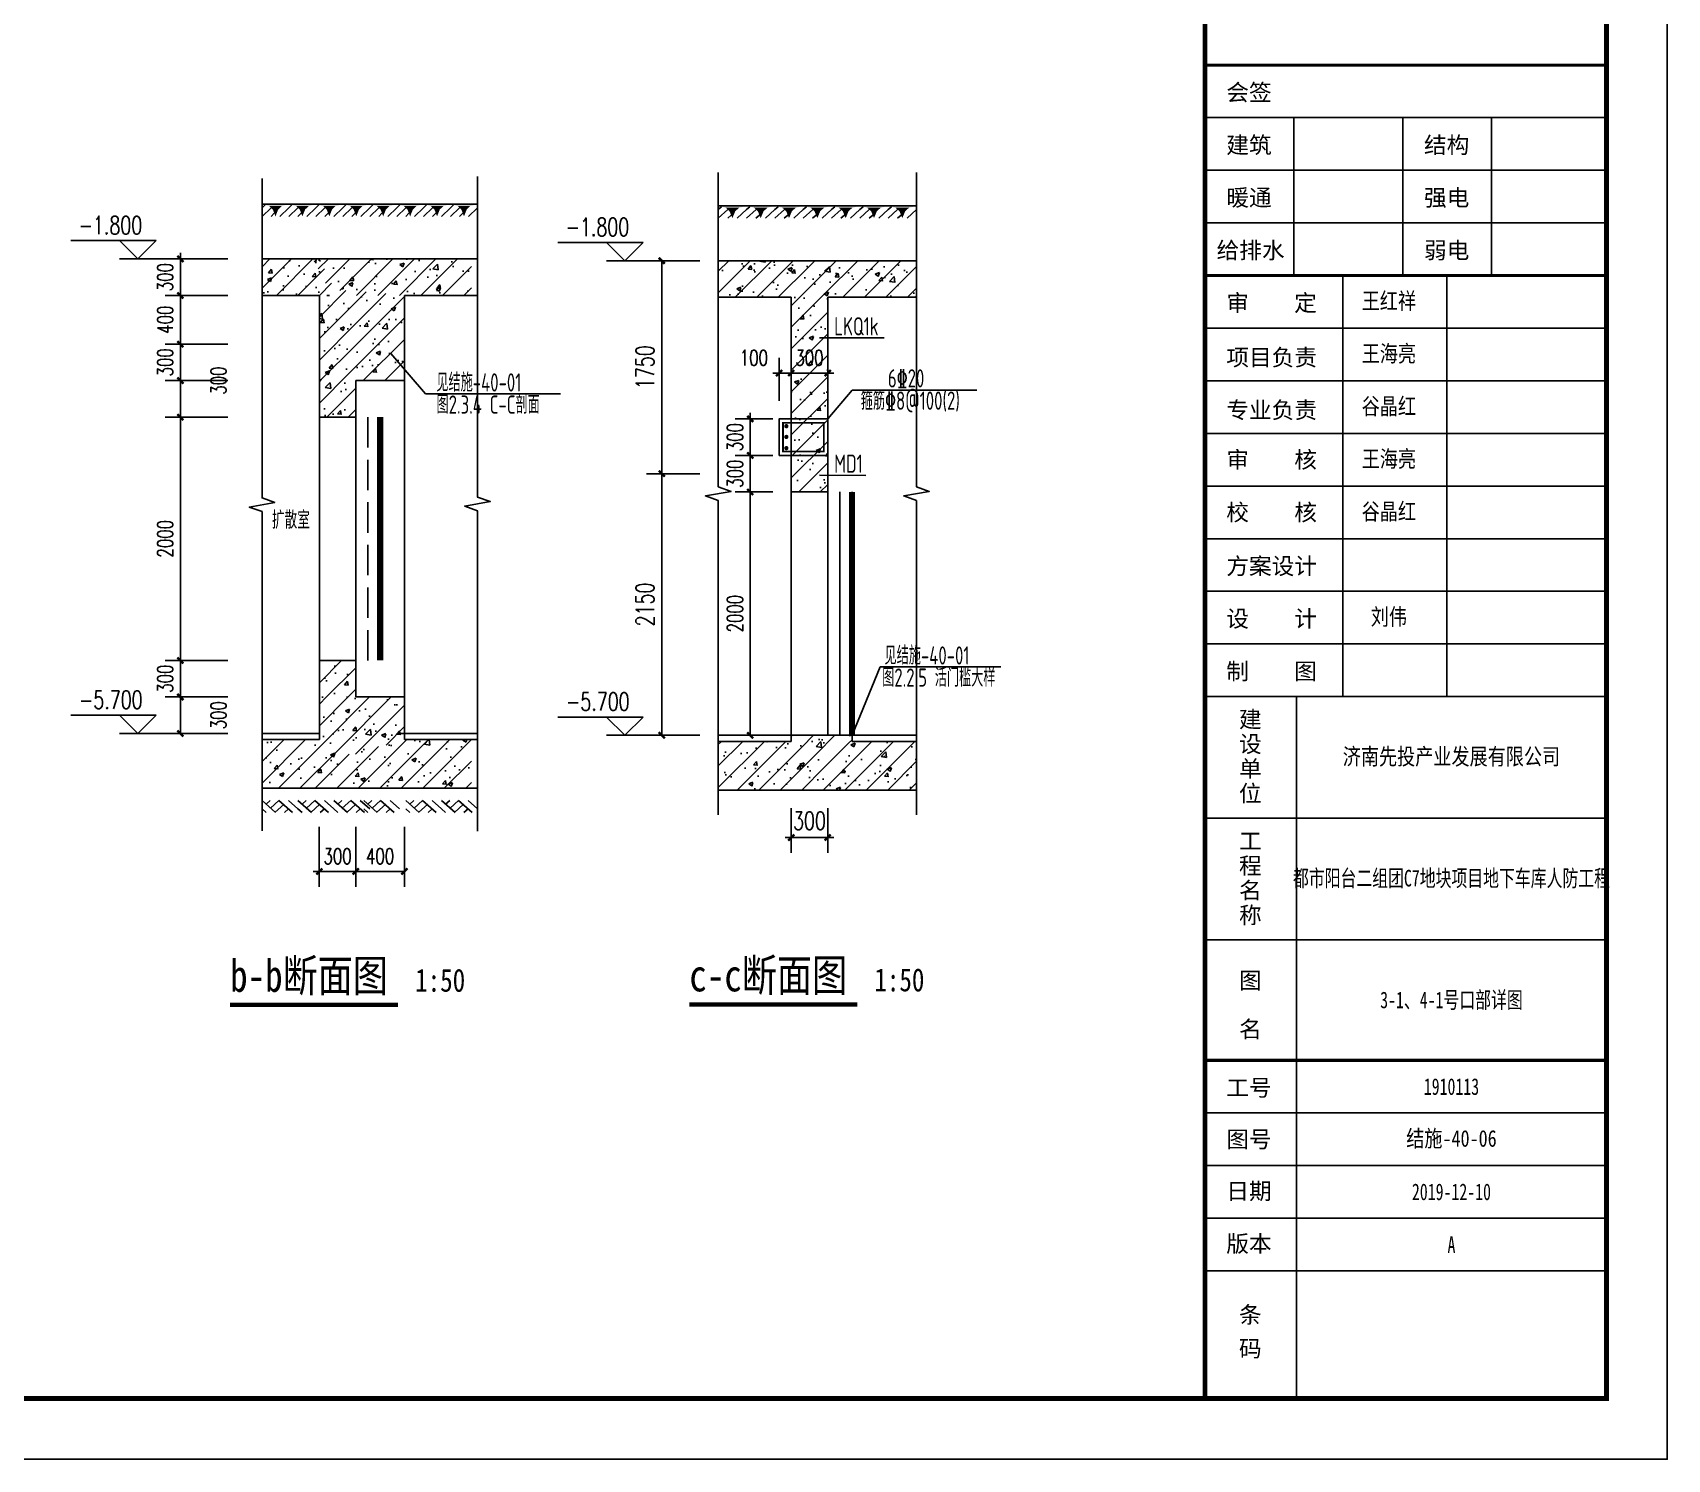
# Model space of a CAD drawing. Extents: x 37906 to 290206, y -18154 to 41246.
# Drawn here: x 276770 to 290206, y 11546 to 23270 of the extents above; entities that cross this region are included whole.
import ezdxf

# ---------------------------------------------------------------- set-up
doc = ezdxf.new("R2010")
doc.units = 0
doc.header["$LTSCALE"] = 1000
doc.header["$MEASUREMENT"] = 0
doc.linetypes.add('__DASH', pattern=[0.35, 0.25, -0.1])
for name, color, linetype in [('A-面层', 151, 'Continuous'), ('DIM_SYMB', 3, 'Continuous'), ('ECA_TK', 7, 'Continuous'), ('PUB_DIM', 3, 'Continuous'), ('PUB_HATCH', 8, 'Continuous'), ('PUB_TEXT', 7, 'Continuous'), ('REIN', 1, 'Continuous'), ('RF-M', 7, 'Continuous'), ('RF-QT', 30, 'Continuous'), ('RF-TC', 8, 'Continuous'), ('SURFACE', 6, 'Continuous'), ('TEXT', 7, 'Continuous'), ('tk', 7, 'Continuous'), ('TWT_DIM', 3, 'Continuous'), ('可见线', 7, 'Continuous')]:
    doc.layers.add(name, color=color, linetype=linetype)
doc.layers.add('RF-WZ', color=110, linetype='Continuous', lineweight=0)
doc.styles.add('_TCH_DIM', font='SIMPLEX', dxfattribs={"bigfont": 'GBCBIG'})
doc.styles.add('_TCH_DIM_T3', font='SIMPLEX', dxfattribs={"width": 0.705882, "bigfont": 'GBCBIG'})
doc.styles.add('KING-1', font='GBENOR', dxfattribs={"bigfont": 'GBCBIG'})
doc.styles.get("Standard").update_dxf_attribs({"font": 'tssdeng2.shx', "width": 0.7, "bigfont": 'hztxt.shx'})
doc.styles.add('SUNTXT', font='', dxfattribs={"width": 0.8, "height": 3})
doc.styles.add('TSSD_Rein', font='tssdeng2.shx', dxfattribs={"width": 0.7, "bigfont": 'tssdchn.shx'})
doc.styles.add('TYDG_01', font='', dxfattribs={"width": 0.8})
doc.styles.add('黑体', font='simhei.ttf', dxfattribs={"width": 0.8})
doc.styles.get('SUNTXT').set_extended_font_data('SimSun')
doc.styles.get('TYDG_01').set_extended_font_data('SimSun')
doc.dimstyles.new('_TCH_ARCH&&50', dxfattribs={"dimtxt": 127.5, "dimasz": 50, "dimexe": 125, "dimexo": 150, "dimgap": 61.25, "dimtad": 1, "dimdec": 0, "dimrnd": 5, "dimzin": 0, "dimdsep": 46, "dimtxsty": '_TCH_DIM_T3', "dimblk": 'ARCHTICK', "dimcen": 0.09, "dimclrt": 7, "dimazin": 2, "dimtfac": 1, "dimtdec": 0, "dimtix": 1, "dimtmove": 2, "dimatfit": 3, "dimfxl": 1, "dimtolj": 1, "dimtzin": 0, "dimarcsym": 0})
doc.dimstyles.new('_TWT_ARCH&&50', dxfattribs={"dimtxt": 148.75, "dimasz": 50, "dimexe": 125, "dimexo": 150, "dimgap": 63.125, "dimtad": 1, "dimdec": 0, "dimzin": 0, "dimdsep": 46, "dimtxsty": '_TCH_DIM_T3', "dimblk": 'ARCHTICK', "dimcen": 0.09, "dimclrt": 7, "dimazin": 2, "dimtfac": 1, "dimtdec": 0, "dimtix": 1, "dimtmove": 2, "dimatfit": 3, "dimfxl": 1, "dimtolj": 1, "dimtzin": 0, "dimarcsym": 0})
pattern_1 = [(45, (-1571320.9, -8890.53), (-88.388348, 88.388348), []), (50, (-1571320.9, -8890.53), (358.63009, -31.376067), [37.5, -412.5]), (355, (-1571320.9, -8890.53), (-69.37567, 376.09607), [30, -330]), (100.4514, (-1571291, -8893.15), (289.25469, 344.71977), [31.870095, -350.571056]), (46.1842, (-1571320.9, -8790.53), (533.62052, -82.75951), [56.25, -618.75]), (96.6356, (-1571276.43, -8797.43), (467.33135, 487.05894), [47.80514, -525.8565]), (351.1842, (-1571320.9, -8790.53), (467.33097, 487.0593), [45, -495]), (21, (-1571270.9, -8815.53), (298.453526, -201.309445), [37.5, -412.5]), (326, (-1571270.9, -8815.53), (121.657666, 362.57502), [30, -330]), (71.4514, (-1571246.03, -8832.3), (420.111314, 161.26525), [31.870095, -350.571056]), (37.5, (-1571320.9, -8890.53), (6.079928, 166.446927), [0, -326, 0, -335, 0, -331.25]), (7.5, (-1571320.9, -8890.53), (131.534769, 197.205856), [0, -191, 0, -318.5, 0, -126.25]), (327.5, (-1571432.4, -8890.53), (266.911218, -11.277436), [0, -125, 0, -390, 0, -517.5]), (317.5, (-1571482.4, -8890.53), (291.593085, 50.05249), [0, -162.5, 0, -259, 0, -367.5])]
pattern_2 = [(45, (-1571370.9, -8890.53), (-88.388348, 88.388348), []), (50, (-1571370.9, -8890.53), (358.63009, -31.376067), [37.5, -412.5]), (355, (-1571370.9, -8890.53), (-69.37567, 376.09607), [30, -330]), (100.4514, (-1571341, -8893.15), (289.25469, 344.71977), [31.870095, -350.571056]), (46.1842, (-1571370.9, -8790.53), (533.62052, -82.75951), [56.25, -618.75]), (96.6356, (-1571326.43, -8797.43), (467.33135, 487.05894), [47.80514, -525.8565]), (351.1842, (-1571370.9, -8790.53), (467.33097, 487.0593), [45, -495]), (21, (-1571320.9, -8815.53), (298.453526, -201.309445), [37.5, -412.5]), (326, (-1571320.9, -8815.53), (121.657666, 362.57502), [30, -330]), (71.4514, (-1571296.03, -8832.3), (420.111314, 161.26525), [31.870095, -350.571056]), (37.5, (-1571370.9, -8890.53), (6.079928, 166.446927), [0, -326, 0, -335, 0, -331.25]), (7.5, (-1571370.9, -8890.53), (131.534769, 197.205856), [0, -191, 0, -318.5, 0, -126.25]), (327.5, (-1571482.4, -8890.53), (266.911218, -11.277436), [0, -125, 0, -390, 0, -517.5]), (317.5, (-1571532.4, -8890.53), (291.593085, 50.05249), [0, -162.5, 0, -259, 0, -367.5])]
pattern_3 = [(45, (-1575489.38, -8890.53), (-88.388348, 88.388348), []), (50, (-1575489.38, -8890.53), (358.63009, -31.376067), [37.5, -412.5]), (355, (-1575489.38, -8890.53), (-69.37567, 376.09607), [30, -330]), (100.4514, (-1575459.5, -8893.15), (289.25469, 344.71977), [31.870095, -350.571056]), (46.1842, (-1575489.4, -8790.53), (533.62052, -82.75951), [56.25, -618.75]), (96.6356, (-1575444.9, -8797.43), (467.33135, 487.05894), [47.80514, -525.8565]), (351.1842, (-1575489.4, -8790.53), (467.33097, 487.0593), [45, -495]), (21, (-1575439.38, -8815.53), (298.453526, -201.309445), [37.5, -412.5]), (326, (-1575439.38, -8815.53), (121.657666, 362.57502), [30, -330]), (71.4514, (-1575414.5, -8832.3), (420.111314, 161.26525), [31.870095, -350.571056]), (37.5, (-1575489.38, -8890.53), (6.079928, 166.446927), [0, -326, 0, -335, 0, -331.25]), (7.5, (-1575489.38, -8890.53), (131.534769, 197.205856), [0, -191, 0, -318.5, 0, -126.25]), (327.5, (-1575600.88, -8890.53), (266.911218, -11.277436), [0, -125, 0, -390, 0, -517.5]), (317.5, (-1575650.88, -8890.53), (291.593085, 50.05249), [0, -162.5, 0, -259, 0, -367.5])]

# ---------------------------------------------------------------- blocks, each defined once
blk = doc.blocks.new('10B_A1E图框')
blk.add_line((765, 184), (765, 584))
blk.add_line((765, 184), (765, 584))
blk.add_line((765, 184), (765, 584))
at = {"layer": 'ECA_TK'}
for p, q in [((765, 220.51), (831, 220.51)), ((779.58, 194.56), (779.58, 220.51)), ((797.5, 220.51), (797.5, 194.56)), ((812.08, 194.56), (812.08, 220.51)), ((765, 211.86), (831, 211.86)), ((765, 203.21), (831, 203.21)), ((787.68, 125.36), (787.68, 194.56)), ((804.77, 194.56), (804.77, 125.36)), ((765, 185.91), (831, 185.91)), ((765, 177.26), (831, 177.26)), ((765, 168.61), (831, 168.61)), ((765, 159.96), (831, 159.96)), ((765, 151.31), (831, 151.31)), ((765, 142.66), (831, 142.66)), ((765, 134.01), (831, 134.01)), ((765, 125.36), (831, 125.36)), ((780.03, 10), (780.03, 125.36)), ((765, 105.36), (831, 105.36)), ((765, 85.36), (831, 85.36)), ((831, 56.92), (765, 56.92)), ((831, 48.27), (765, 48.27)), ((831, 39.62), (765, 39.62)), ((831, 30.97), (765, 30.97))]:
    blk.add_line(p, q, dxfattribs=at)
blk.add_lwpolyline([(0, 0), (841, 0), (841, 594), (0, 594)], close=True, dxfattribs=at)
at = {"layer": 'ECA_TK', "const_width": 0.8}
blk.add_lwpolyline([(831, 10), (831, 584), (18, 584), (18, 10)], close=True, dxfattribs=at)
at = {"layer": 'ECA_TK'}
for points, const_width in [([(765, 10), (765, 584)], 0.8), ([(765, 229.16), (831, 229.16)], 0.5), ([(765, 194.56), (831, 194.56)], 0.5), ([(831, 65.57), (765, 65.57)], 0.5)]:
    blk.add_lwpolyline(points, dxfattribs=dict(at, const_width=const_width))
at = {"layer": 'ECA_TK', "linetype": 'Continuous', "style": 'SUNTXT'}
for s, height, p in [('会签', 2.734, (768.5, 223.3)), ('建筑', 2.734, (768.5, 214.65)), ('结构', 2.734, (801, 214.65)), ('暖通', 2.734, (768.5, 206)), ('强电', 2.734, (801, 206)), ('给排水', 2.734, (766.9, 197.35)), ('弱电', 2.734, (801, 197.35)), ('审    定', 2.734, (768.5, 188.7)), ('项目负责', 2.734, (768.5, 179.74)), ('专业负责', 2.734, (768.5, 171.09)), ('审    核', 2.734, (768.5, 162.93)), ('校    核', 2.734, (768.5, 154.28)), ('方案设计', 2.734, (768.5, 145.45)), ('设    计', 2.734, (768.5, 136.8)), ('制    图', 2.734, (768.5, 128.15)), ('建', 2.73, (770.59, 120.26)), ('设', 2.73, (770.59, 116.2)), ('单', 2.73, (770.59, 112.14)), ('位', 2.73, (770.59, 108.08)), ('工', 2.73, (770.59, 100.26)), ('程', 2.73, (770.59, 96.2)), ('名', 2.73, (770.59, 92.14)), ('称', 2.73, (770.59, 88.08)), ('图', 2.73, (770.59, 77.33)), ('名', 2.73, (770.59, 69.33)), ('工号', 2.734, (768.5, 59.71)), ('图号', 2.734, (768.5, 51.23)), ('日期', 2.734, (768.5, 42.72)), ('版本', 2.734, (768.5, 34.07)), ('条', 2.73, (770.59, 22.4)), ('码', 2.73, (770.59, 16.85))]:
    blk.add_text(s, height=height, dxfattribs=at).set_placement(p)
blk = doc.blocks.new('_ArchTick')
at = {"color": 0, "linetype": 'ByBlock', "const_width": 0.4}
blk.add_lwpolyline([(-0.5, -0.5), (0.5, 0.5)], dxfattribs=at)
blk = doc.blocks.new('*D670')
at = {"layer": 'Defpoints', "color": 0}
for p in [(283005, 17046), (283305, 17046), (283305, 16656)]:
    blk.add_point(p, dxfattribs=at)
at = {"layer": 'TWT_DIM', "color": 0, "lineweight": -2}
for p, q in [((283005, 16896), (283005, 16531)), ((283305, 16896), (283305, 16531)), ((283005, 16656), (282955, 16656)), ((283005, 16656), (283305, 16656)), ((283305, 16656), (283355, 16656))]:
    blk.add_line(p, q, dxfattribs=at)
at = {"layer": 'TWT_DIM', "color": 0, "lineweight": -2, "xscale": 50, "yscale": 50, "zscale": 50}
blk.add_blockref('_ArchTick', (283005, 16656), dxfattribs=at)
at = {"layer": 'TWT_DIM', "color": 0, "lineweight": -2, "xscale": 50, "yscale": 50, "zscale": 50, "rotation": 180}
blk.add_blockref('_ArchTick', (283305, 16656), dxfattribs=at)
at = {"layer": 'TWT_DIM', "color": 7, "insert": (283155, 16794), "char_height": 148.8, "attachment_point": 5, "style": '_TCH_DIM_T3'}
blk.add_mtext('\\A1;300', dxfattribs=at)
blk = doc.blocks.new('*D671')
at = {"layer": 'Defpoints', "color": 0}
for p in [(281941, 19646), (282405, 19646), (282405, 17496)]:
    blk.add_point(p, dxfattribs=at)
at = {"layer": 'TWT_DIM', "color": 0, "lineweight": -2}
for p, q in [((282255, 19646), (281816, 19646)), ((281941, 17496), (281941, 19646)), ((282255, 17496), (281816, 17496))]:
    blk.add_line(p, q, dxfattribs=at)
at = {"layer": 'TWT_DIM', "color": 0, "lineweight": -2, "xscale": 50, "yscale": 50, "zscale": 50}
for p, rotation in [((281941, 19646), 90), ((281941, 17496), 270)]:
    blk.add_blockref('_ArchTick', p, dxfattribs=dict(at, rotation=rotation))
at = {"layer": 'TWT_DIM', "color": 7, "insert": (281803, 18571), "char_height": 148.8, "attachment_point": 5, "rotation": 90, "style": '_TCH_DIM_T3'}
blk.add_mtext('\\A1;2150', dxfattribs=at)
blk = doc.blocks.new('*D672')
at = {"layer": 'Defpoints', "color": 0}
for p in [(281941, 21396), (282405, 21396), (282405, 19646)]:
    blk.add_point(p, dxfattribs=at)
at = {"layer": 'TWT_DIM', "color": 0, "lineweight": -2}
for p, q in [((282255, 21396), (281816, 21396)), ((281941, 19646), (281941, 21396)), ((282255, 19646), (281816, 19646))]:
    blk.add_line(p, q, dxfattribs=at)
at = {"layer": 'TWT_DIM', "color": 0, "lineweight": -2, "xscale": 50, "yscale": 50, "zscale": 50}
for p, rotation in [((281941, 21396), 90), ((281941, 19646), 270)]:
    blk.add_blockref('_ArchTick', p, dxfattribs=dict(at, rotation=rotation))
at = {"layer": 'TWT_DIM', "color": 7, "insert": (281803, 20521), "char_height": 148.8, "attachment_point": 5, "rotation": 90, "style": '_TCH_DIM_T3'}
blk.add_mtext('\\A1;1750', dxfattribs=at)
blk = doc.blocks.new('*D673')
at = {"layer": 'Defpoints', "color": 0, "linetype": 'ByBlock'}
for p in [(277984, 21411), (278523, 21411), (278523, 21111)]:
    blk.add_point(p, dxfattribs=at)
at = {"layer": 'PUB_DIM', "color": 0, "linetype": 'ByBlock', "lineweight": -2}
for p, q in [((278373, 21411), (277859, 21411)), ((277984, 21411), (277984, 21461)), ((277984, 21111), (277984, 21411)), ((278373, 21111), (277859, 21111)), ((277984, 21111), (277984, 21061))]:
    blk.add_line(p, q, dxfattribs=at)
at = {"layer": 'PUB_DIM', "color": 0, "linetype": 'ByBlock', "lineweight": -2, "xscale": 50, "yscale": 50, "zscale": 50}
for p, rotation in [((277984, 21411), 270), ((277984, 21111), 90)]:
    blk.add_blockref('_ArchTick', p, dxfattribs=dict(at, rotation=rotation))
at = {"layer": 'PUB_DIM', "color": 7, "linetype": 'ByBlock', "insert": (277859, 21261), "char_height": 127.5, "attachment_point": 5, "rotation": 90, "style": '_TCH_DIM_T3'}
blk.add_mtext('\\A1;300', dxfattribs=at)
blk = doc.blocks.new('*D674')
at = {"layer": 'Defpoints', "color": 0, "linetype": 'ByBlock'}
for p in [(277984, 21111), (278523, 21111), (278523, 20711)]:
    blk.add_point(p, dxfattribs=at)
at = {"layer": 'PUB_DIM', "color": 0, "linetype": 'ByBlock', "lineweight": -2}
for p, q in [((278373, 21111), (277859, 21111)), ((277984, 20711), (277984, 21111)), ((278373, 20711), (277859, 20711))]:
    blk.add_line(p, q, dxfattribs=at)
at = {"layer": 'PUB_DIM', "color": 0, "linetype": 'ByBlock', "lineweight": -2, "xscale": 50, "yscale": 50, "zscale": 50}
for p, rotation in [((277984, 21111), 90), ((277984, 20711), 270)]:
    blk.add_blockref('_ArchTick', p, dxfattribs=dict(at, rotation=rotation))
at = {"layer": 'PUB_DIM', "color": 7, "linetype": 'ByBlock', "insert": (277859, 20911), "char_height": 127.5, "attachment_point": 5, "rotation": 90, "style": '_TCH_DIM_T3'}
blk.add_mtext('\\A1;400', dxfattribs=at)
blk = doc.blocks.new('*D675')
at = {"layer": 'Defpoints', "color": 0, "linetype": 'ByBlock'}
for p in [(277984, 20711), (278523, 20711), (278523, 20411)]:
    blk.add_point(p, dxfattribs=at)
at = {"layer": 'PUB_DIM', "color": 0, "linetype": 'ByBlock', "lineweight": -2}
for p, q in [((278373, 20711), (277859, 20711)), ((277984, 20711), (277984, 20761)), ((277984, 20411), (277984, 20711)), ((278373, 20411), (277859, 20411)), ((277984, 20411), (277984, 20361))]:
    blk.add_line(p, q, dxfattribs=at)
at = {"layer": 'PUB_DIM', "color": 0, "linetype": 'ByBlock', "lineweight": -2, "xscale": 50, "yscale": 50, "zscale": 50}
for p, rotation in [((277984, 20711), 270), ((277984, 20411), 90)]:
    blk.add_blockref('_ArchTick', p, dxfattribs=dict(at, rotation=rotation))
at = {"layer": 'PUB_DIM', "color": 7, "linetype": 'ByBlock', "insert": (277859, 20561), "char_height": 127.5, "attachment_point": 5, "rotation": 90, "style": '_TCH_DIM_T3'}
blk.add_mtext('\\A1;300', dxfattribs=at)
blk = doc.blocks.new('*D676')
at = {"layer": 'Defpoints', "color": 0, "linetype": 'ByBlock'}
for p in [(277984, 20411), (278523, 20411), (278523, 20111)]:
    blk.add_point(p, dxfattribs=at)
at = {"layer": 'PUB_DIM', "color": 0, "linetype": 'ByBlock', "lineweight": -2}
for p, q in [((278373, 20411), (277859, 20411)), ((277984, 20111), (277984, 20411)), ((278373, 20111), (277859, 20111))]:
    blk.add_line(p, q, dxfattribs=at)
at = {"layer": 'PUB_DIM', "color": 0, "linetype": 'ByBlock', "lineweight": -2, "xscale": 50, "yscale": 50, "zscale": 50}
for p, rotation in [((277984, 20411), 90), ((277984, 20111), 270)]:
    blk.add_blockref('_ArchTick', p, dxfattribs=dict(at, rotation=rotation))
at = {"layer": 'PUB_DIM', "color": 7, "linetype": 'ByBlock', "insert": (278297, 20411), "char_height": 127.5, "attachment_point": 5, "rotation": 90, "style": '_TCH_DIM_T3'}
blk.add_mtext('\\A1;300', dxfattribs=at)
blk = doc.blocks.new('*D677')
at = {"layer": 'Defpoints', "color": 0, "linetype": 'ByBlock'}
for p in [(277984, 20111), (278523, 20111), (278523, 18111)]:
    blk.add_point(p, dxfattribs=at)
at = {"layer": 'PUB_DIM', "color": 0, "linetype": 'ByBlock', "lineweight": -2}
for p, q in [((278373, 20111), (277859, 20111)), ((277984, 18111), (277984, 20111)), ((278373, 18111), (277859, 18111))]:
    blk.add_line(p, q, dxfattribs=at)
at = {"layer": 'PUB_DIM', "color": 0, "linetype": 'ByBlock', "lineweight": -2, "xscale": 50, "yscale": 50, "zscale": 50}
for p, rotation in [((277984, 20111), 90), ((277984, 18111), 270)]:
    blk.add_blockref('_ArchTick', p, dxfattribs=dict(at, rotation=rotation))
at = {"layer": 'PUB_DIM', "color": 7, "linetype": 'ByBlock', "insert": (277859, 19111), "char_height": 127.5, "attachment_point": 5, "rotation": 90, "style": '_TCH_DIM_T3'}
blk.add_mtext('\\A1;2000', dxfattribs=at)
blk = doc.blocks.new('*D678')
at = {"layer": 'Defpoints', "color": 0, "linetype": 'ByBlock'}
for p in [(277984, 18111), (278523, 18111), (278523, 17811)]:
    blk.add_point(p, dxfattribs=at)
at = {"layer": 'PUB_DIM', "color": 0, "linetype": 'ByBlock', "lineweight": -2}
for p, q in [((277984, 18111), (277984, 18161)), ((278373, 18111), (277859, 18111)), ((277984, 17811), (277984, 18111)), ((278373, 17811), (277859, 17811)), ((277984, 17811), (277984, 17761))]:
    blk.add_line(p, q, dxfattribs=at)
at = {"layer": 'PUB_DIM', "color": 0, "linetype": 'ByBlock', "lineweight": -2, "xscale": 50, "yscale": 50, "zscale": 50}
for p, rotation in [((277984, 18111), 270), ((277984, 17811), 90)]:
    blk.add_blockref('_ArchTick', p, dxfattribs=dict(at, rotation=rotation))
at = {"layer": 'PUB_DIM', "color": 7, "linetype": 'ByBlock', "insert": (277859, 17961), "char_height": 127.5, "attachment_point": 5, "rotation": 90, "style": '_TCH_DIM_T3'}
blk.add_mtext('\\A1;300', dxfattribs=at)
blk = doc.blocks.new('*D679')
at = {"layer": 'Defpoints', "color": 0, "linetype": 'ByBlock'}
for p in [(277984, 17811), (278523, 17811), (278523, 17511)]:
    blk.add_point(p, dxfattribs=at)
at = {"layer": 'PUB_DIM', "color": 0, "linetype": 'ByBlock', "lineweight": -2}
for p, q in [((278373, 17811), (277859, 17811)), ((277984, 17511), (277984, 17811)), ((278373, 17511), (277859, 17511))]:
    blk.add_line(p, q, dxfattribs=at)
at = {"layer": 'PUB_DIM', "color": 0, "linetype": 'ByBlock', "lineweight": -2, "xscale": 50, "yscale": 50, "zscale": 50}
for p, rotation in [((277984, 17811), 90), ((277984, 17511), 270)]:
    blk.add_blockref('_ArchTick', p, dxfattribs=dict(at, rotation=rotation))
at = {"layer": 'PUB_DIM', "color": 7, "linetype": 'ByBlock', "insert": (278297, 17661), "char_height": 127.5, "attachment_point": 5, "rotation": 90, "style": '_TCH_DIM_T3'}
blk.add_mtext('\\A1;300', dxfattribs=at)
blk = doc.blocks.new('*D680')
at = {"layer": 'Defpoints', "color": 0}
for p in [(279426, 16895), (279826, 16895), (279826, 16377)]:
    blk.add_point(p, dxfattribs=at)
at = {"layer": 'PUB_DIM', "color": 0, "lineweight": -2}
for p, q in [((279426, 16745), (279426, 16252)), ((279826, 16745), (279826, 16252)), ((279426, 16377), (279826, 16377))]:
    blk.add_line(p, q, dxfattribs=at)
at = {"layer": 'PUB_DIM', "color": 0, "lineweight": -2, "xscale": 50, "yscale": 50, "zscale": 50, "rotation": 180}
blk.add_blockref('_ArchTick', (279426, 16377), dxfattribs=at)
at = {"layer": 'PUB_DIM', "color": 0, "lineweight": -2, "xscale": 50, "yscale": 50, "zscale": 50}
blk.add_blockref('_ArchTick', (279826, 16377), dxfattribs=at)
at = {"layer": 'PUB_DIM', "color": 7, "insert": (279626, 16502), "char_height": 127.5, "attachment_point": 5, "style": '_TCH_DIM_T3'}
blk.add_mtext('\\A1;400', dxfattribs=at)
blk = doc.blocks.new('*D681')
at = {"layer": 'Defpoints', "color": 0}
for p in [(279126, 16895), (279426, 16895), (279426, 16377)]:
    blk.add_point(p, dxfattribs=at)
at = {"layer": 'PUB_DIM', "color": 0, "lineweight": -2}
for p, q in [((279126, 16745), (279126, 16252)), ((279426, 16745), (279426, 16252)), ((279126, 16377), (279076, 16377)), ((279126, 16377), (279426, 16377)), ((279426, 16377), (279476, 16377))]:
    blk.add_line(p, q, dxfattribs=at)
at = {"layer": 'PUB_DIM', "color": 0, "lineweight": -2, "xscale": 50, "yscale": 50, "zscale": 50}
blk.add_blockref('_ArchTick', (279126, 16377), dxfattribs=at)
at = {"layer": 'PUB_DIM', "color": 0, "lineweight": -2, "xscale": 50, "yscale": 50, "zscale": 50, "rotation": 180}
blk.add_blockref('_ArchTick', (279426, 16377), dxfattribs=at)
at = {"layer": 'PUB_DIM', "color": 7, "insert": (279276, 16502), "char_height": 127.5, "attachment_point": 5, "style": '_TCH_DIM_T3'}
blk.add_mtext('\\A1;300', dxfattribs=at)
blk = doc.blocks.new('$LinePat$素土夯实')
at = {"color": 0}
for p, q in [((0, -210), (210, 0)), ((120, -300), (420, 0)), ((420, 0), (608, -188)), ((495, -300), (795, 0)), ((615, 0), (705, -90)), ((210, -210), (300, -300)), ((315, -105), (502, -293)), ((705, -300), (795, -210))]:
    blk.add_line(p, q, dxfattribs=at)
blk = doc.blocks.new('$LinePat$自然土壤')
at = {"color": 0}
for p, q in [((0, -90), (71, -19)), ((0, -300), (211, -89)), ((210, -300), (286, -224)), ((420, -300), (630, -90))]:
    blk.add_line(p, q, dxfattribs=at)
for points in [[(0, 0), (630, 0), (168, -45), (462, -45)], [(168, -45), (462, -45), (252, -132), (378, -132)], [(252, -132), (378, -132), (315, -300)]]:
    blk.add_solid(points, dxfattribs=at)
blk = doc.blocks.new('*D1087')
at = {"layer": 'Defpoints', "color": 0}
for p in [(283005, 20473), (282905, 20096), (283005, 20096)]:
    blk.add_point(p, dxfattribs=at)
at = {"layer": 'PUB_DIM', "color": 0, "lineweight": -2}
for p, q in [((282905, 20246), (282905, 20598)), ((283005, 20246), (283005, 20598)), ((282905, 20473), (282855, 20473)), ((282905, 20473), (283005, 20473)), ((283005, 20473), (283055, 20473))]:
    blk.add_line(p, q, dxfattribs=at)
at = {"layer": 'PUB_DIM', "color": 0, "lineweight": -2, "xscale": 50, "yscale": 50, "zscale": 50}
blk.add_blockref('_ArchTick', (282905, 20473), dxfattribs=at)
at = {"layer": 'PUB_DIM', "color": 0, "lineweight": -2, "xscale": 50, "yscale": 50, "zscale": 50, "rotation": 180}
blk.add_blockref('_ArchTick', (283005, 20473), dxfattribs=at)
at = {"layer": 'PUB_DIM', "color": 7, "insert": (282698, 20598), "char_height": 127.5, "attachment_point": 5, "style": '_TCH_DIM_T3'}
blk.add_mtext('\\A1;100', dxfattribs=at)
blk = doc.blocks.new('*D1088')
at = {"layer": 'Defpoints', "color": 0}
for p in [(283305, 20473), (283005, 20096), (283305, 20096)]:
    blk.add_point(p, dxfattribs=at)
at = {"layer": 'PUB_DIM', "color": 0, "lineweight": -2}
for p, q in [((283005, 20246), (283005, 20598)), ((283305, 20246), (283305, 20598)), ((283005, 20473), (282955, 20473)), ((283005, 20473), (283305, 20473)), ((283305, 20473), (283355, 20473))]:
    blk.add_line(p, q, dxfattribs=at)
at = {"layer": 'PUB_DIM', "color": 0, "lineweight": -2, "xscale": 50, "yscale": 50, "zscale": 50}
blk.add_blockref('_ArchTick', (283005, 20473), dxfattribs=at)
at = {"layer": 'PUB_DIM', "color": 0, "lineweight": -2, "xscale": 50, "yscale": 50, "zscale": 50, "rotation": 180}
blk.add_blockref('_ArchTick', (283305, 20473), dxfattribs=at)
at = {"layer": 'PUB_DIM', "color": 7, "insert": (283155, 20598), "char_height": 127.5, "attachment_point": 5, "style": '_TCH_DIM_T3'}
blk.add_mtext('\\A1;300', dxfattribs=at)
blk = doc.blocks.new('*D1089')
at = {"layer": 'Defpoints', "color": 0}
for p in [(282668, 19796), (283005, 19796), (283005, 19496)]:
    blk.add_point(p, dxfattribs=at)
at = {"layer": 'PUB_DIM', "color": 0, "lineweight": -2}
for p, q in [((282855, 19796), (282543, 19796)), ((282668, 19796), (282668, 19846)), ((282668, 19496), (282668, 19796)), ((282855, 19496), (282543, 19496)), ((282668, 19496), (282668, 19446))]:
    blk.add_line(p, q, dxfattribs=at)
at = {"layer": 'PUB_DIM', "color": 0, "lineweight": -2, "xscale": 50, "yscale": 50, "zscale": 50}
for p, rotation in [((282668, 19796), 270), ((282668, 19496), 90)]:
    blk.add_blockref('_ArchTick', p, dxfattribs=dict(at, rotation=rotation))
at = {"layer": 'PUB_DIM', "color": 7, "insert": (282543, 19646), "char_height": 127.5, "attachment_point": 5, "rotation": 90, "style": '_TCH_DIM_T3'}
blk.add_mtext('\\A1;300', dxfattribs=at)
blk = doc.blocks.new('*D1090')
at = {"layer": 'Defpoints', "color": 0}
for p in [(282668, 20096), (283005, 20096), (283005, 19796)]:
    blk.add_point(p, dxfattribs=at)
at = {"layer": 'PUB_DIM', "color": 0, "lineweight": -2}
for p, q in [((282855, 20096), (282543, 20096)), ((282668, 20096), (282668, 20146)), ((282668, 19796), (282668, 20096)), ((282855, 19796), (282543, 19796)), ((282668, 19796), (282668, 19746))]:
    blk.add_line(p, q, dxfattribs=at)
at = {"layer": 'PUB_DIM', "color": 0, "lineweight": -2, "xscale": 50, "yscale": 50, "zscale": 50}
for p, rotation in [((282668, 20096), 270), ((282668, 19796), 90)]:
    blk.add_blockref('_ArchTick', p, dxfattribs=dict(at, rotation=rotation))
at = {"layer": 'PUB_DIM', "color": 7, "insert": (282543, 19946), "char_height": 127.5, "attachment_point": 5, "rotation": 90, "style": '_TCH_DIM_T3'}
blk.add_mtext('\\A1;300', dxfattribs=at)
blk = doc.blocks.new('*D1091')
at = {"layer": 'Defpoints', "color": 0}
for p in [(283005, 19496), (282668, 17496), (283005, 17496)]:
    blk.add_point(p, dxfattribs=at)
at = {"layer": 'PUB_DIM', "color": 0, "lineweight": -2}
for p, q in [((282855, 19496), (282543, 19496)), ((282668, 19496), (282668, 17496)), ((282855, 17496), (282543, 17496))]:
    blk.add_line(p, q, dxfattribs=at)
at = {"layer": 'PUB_DIM', "color": 0, "lineweight": -2, "xscale": 50, "yscale": 50, "zscale": 50}
for p, rotation in [((282668, 19496), 90), ((282668, 17496), 270)]:
    blk.add_blockref('_ArchTick', p, dxfattribs=dict(at, rotation=rotation))
at = {"layer": 'PUB_DIM', "color": 7, "insert": (282543, 18496), "char_height": 127.5, "attachment_point": 5, "rotation": 90, "style": '_TCH_DIM_T3'}
blk.add_mtext('\\A1;2000', dxfattribs=at)

msp = doc.modelspace()

# ---------------------------------------------------------------- hatches: boundary and pattern name
at = {"layer": 'PUB_HATCH'}
h = msp.add_hatch(dxfattribs=at)
h.set_pattern_fill('钢筋混凝土', color=256, scale=50, style=0)
h.set_pattern_definition(pattern_1)
h.paths.add_polyline_path([(279226.3, 21211.1), (279126.3, 21411.1), (278655.3, 21411.1), (278655.3, 21111.1), (279126.3, 21111.1)])
h = msp.add_hatch(dxfattribs=at)
h.set_pattern_fill('钢筋混凝土', color=256, scale=50, style=0)
h.set_pattern_definition(pattern_2)
h.paths.add_polyline_path([(280376.3, 21411.1), (279076.3, 21411.1), (279176.3, 21211.1), (279376.3, 21111.1), (280376.3, 21111.1)])
h = msp.add_hatch(dxfattribs=at)
h.set_pattern_fill('钢筋混凝土', color=256, scale=50, style=0)
h.set_pattern_definition(pattern_3)
h.paths.add_polyline_path([(282405.1, 21096.4), (283005.1, 21096.4), (283155.1, 21196.4), (283155.1, 21396.4), (282405.1, 21396.4)])
h = msp.add_hatch(dxfattribs=at)
h.set_pattern_fill('钢筋混凝土', color=256, scale=50, style=0)
h.set_pattern_definition(pattern_3)
h.paths.add_polyline_path([(283155.1, 21196.4), (283305.1, 21096.4), (284034.7, 21096.4), (284034.7, 21396.4), (283155.1, 21396.4)])
h = msp.add_hatch(dxfattribs=at)
h.set_pattern_fill('钢筋混凝土', color=256, scale=50, style=0)
h.set_pattern_definition(pattern_1)
h.paths.add_polyline_path([(279326.3, 20511.1), (279426.3, 20711.1), (279426.3, 21111.1), (279226.3, 21211.1), (279126.3, 21111.1), (279126.3, 20411.1)])
h = msp.add_hatch(dxfattribs=at)
h.set_pattern_fill('钢筋混凝土', color=256, scale=50, style=0)
h.set_pattern_definition(pattern_1)
h.paths.add_polyline_path([(279326.3, 20511.1), (279426.3, 20411.1), (279826.3, 20411.1), (279826.3, 20761.1), (279826.3, 21111.1), (279426.3, 21149.8)])
h = msp.add_hatch(dxfattribs=at)
h.set_pattern_fill('钢筋混凝土', color=256, scale=50, style=0)
h.set_pattern_definition(pattern_3)
h.paths.add_polyline_path([(283305.1, 19496.4), (283305.1, 21096.4), (283155.1, 21196.4), (283005.1, 21096.4), (283005.1, 19496.4)])
h = msp.add_hatch(dxfattribs=at)
h.set_pattern_fill('钢筋混凝土', color=256, scale=50, style=0)
h.set_pattern_definition(pattern_1)
h.paths.add_polyline_path([(279426.3, 20111.1), (279426.3, 20411.1), (279326.3, 20511.1), (279126.3, 20411.1), (279126.3, 20111.1)])
h = msp.add_hatch(dxfattribs=at)
h.set_pattern_fill('钢筋混凝土', color=256, scale=50, style=0)
h.set_pattern_definition(pattern_1)
h.paths.add_polyline_path([(279126.3, 17811.1), (279426.3, 17811.1), (279426.3, 18111.1), (279126.3, 18111.1)])
h = msp.add_hatch(dxfattribs=at)
h.set_pattern_fill('钢筋混凝土', color=256, scale=50, style=0)
h.set_pattern_definition(pattern_1)
h.paths.add_polyline_path([(279376.3, 17327.8), (279826.3, 17461.1), (279826.3, 17811.1), (279126.3, 17811.1), (279126.3, 17461.1)])
h = msp.add_hatch(dxfattribs=at)
h.set_pattern_fill('钢筋混凝土', color=256, scale=50, style=0)
h.set_pattern_definition(pattern_3)
h.paths.add_polyline_path([(283271.7, 17313), (283505.1, 17446.4), (283505.1, 17496.4), (283005.1, 17496.4), (283005.1, 17446.4)])
h = msp.add_hatch(dxfattribs=at)
h.set_pattern_fill('钢筋混凝土', color=256, scale=50, style=0)
h.set_pattern_definition(pattern_1)
h.paths.add_polyline_path([(279376.3, 17327.8), (279126.3, 17461.1), (278655.3, 17461.1), (278655.3, 17061.1), (279126.3, 17061.1)])
h = msp.add_hatch(dxfattribs=at)
h.set_pattern_fill('钢筋混凝土', color=256, scale=50, style=0)
h.set_pattern_definition(pattern_2)
h.paths.add_polyline_path([(280376.3, 17461.1), (279826.3, 17461.1), (279326.3, 17327.8), (279076.3, 17061.1), (280376.3, 17061.1)])
h = msp.add_hatch(dxfattribs=at)
h.set_pattern_fill('钢筋混凝土', color=256, scale=50, style=0)
h.set_pattern_definition(pattern_3)
h.paths.add_polyline_path([(282405.1, 17046.4), (283305.1, 17046.4), (283271.7, 17313), (283005.1, 17446.4), (282405.1, 17446.4)])
h = msp.add_hatch(dxfattribs=at)
h.set_pattern_fill('钢筋混凝土', color=256, scale=50, style=0)
h.set_pattern_definition(pattern_3)
h.paths.add_polyline_path([(283271.7, 17313), (283305.1, 17046.4), (284034.7, 17046.4), (284034.7, 17446.4), (283505.1, 17446.4)])

# ---------------------------------------------------------------- linework, layer by layer
for p, q in [((283769.4, 20761.2), (283236.2, 20761.3)), ((283619.5, 19632.4), (283236.2, 19632.5))]:
    msp.add_line(p, q)
at = {"layer": 'A-面层'}
for points in [[(283005.1, 17496.4), (282405.1, 17496.4)], [(284034.7, 17496.4), (283305.1, 17496.4)]]:
    msp.add_lwpolyline(points, dxfattribs=at)
at = {"layer": 'DIM_SYMB'}
for points in [[(278655.3, 22071.4), (278655.3, 19447.4), (278760.3, 19409.2), (278550.3, 19372.2), (278655.3, 19334.9), (278655.3, 16710.9)], [(280426.3, 22088.8), (280426.3, 19454.4), (280531.3, 19416.2), (280321.3, 19379.1), (280426.3, 19341.9), (280426.3, 16707.4)], [(282405.1, 16842.2), (282405.1, 19425.6), (282300.1, 19463.8), (282510.1, 19500.9), (282405.1, 19538.1), (282405.1, 22121.6)], [(284034.7, 16842.2), (284034.7, 19425.6), (283929.7, 19463.8), (284139.7, 19500.9), (284034.7, 19538.1), (284034.7, 22121.6)]]:
    msp.add_lwpolyline(points, dxfattribs=at)
at = {"layer": 'DIM_SYMB', "lineweight": -3, "const_width": 35}
for points in [[(278392.8, 15280.1), (279774.2, 15280.1)], [(282167.3, 15283.5), (283548.7, 15283.5)]]:
    msp.add_lwpolyline(points, dxfattribs=at)
at = {"layer": 'PUB_DIM'}
for p, q in [((277784.1, 21561.1), (277084.1, 21561.1)), ((277634.1, 21411.1), (277484.1, 21561.1)), ((277634.1, 21411.1), (277784.1, 21561.1)), ((281787.2, 21546.4), (281087.2, 21546.4)), ((281637.2, 21396.4), (281487.2, 21546.4)), ((281637.2, 21396.4), (281787.2, 21546.4)), ((277984.1, 21411.1), (277484.1, 21411.1)), ((281987.2, 21396.4), (281487.2, 21396.4)), ((277784.1, 17661.1), (277084.1, 17661.1)), ((277634.1, 17511.1), (277484.1, 17661.1)), ((277634.1, 17511.1), (277784.1, 17661.1)), ((281787.2, 17646.4), (281087.2, 17646.4)), ((281637.2, 17496.4), (281487.2, 17646.4)), ((281637.2, 17496.4), (281787.2, 17646.4)), ((277984.1, 17511.1), (277484.1, 17511.1)), ((281987.2, 17496.4), (281487.2, 17496.4))]:
    msp.add_line(p, q, dxfattribs=at)
at = {"layer": 'REIN', "const_width": 15}
msp.add_lwpolyline([(283272.6, 20063.9), (283272.6, 19828.9), (282937.6, 19828.9), (282937.6, 20063.9)], close=True, dxfattribs=at)
at = {"layer": 'REIN', "const_width": 17.5}
for points in [[(282973.9, 20036.1, -1), (282956.4, 20036.1, -1)], [(282973.9, 19948.1, -1), (282956.4, 19948.1, -1)], [(282973.9, 19856.1, -1), (282956.4, 19856.1, -1)]]:
    msp.add_lwpolyline(points, format="xyb", close=True, dxfattribs=at)
at = {"layer": 'RF-M'}
for p, q in [((279126.3, 18111.1), (279126.3, 20111.1)), ((279426.3, 20111.1), (279426.3, 18111.1)), ((283005.1, 19496.4), (283005.1, 17496.4)), ((283305.1, 19496.4), (283305.1, 17496.4)), ((283405.1, 19496.4), (283405.1, 17496.4)), ((283505.1, 19496.4), (283505.1, 17496.4))]:
    msp.add_line(p, q, dxfattribs=at)
at = {"layer": 'RF-M', "linetype": '__DASH'}
msp.add_line((279526.3, 20111.1), (279526.3, 18111.1), dxfattribs=at)
at = {"layer": 'RF-M', "const_width": 50}
for points in [[(279626.3, 20111.1), (279626.3, 18111.1)], [(283505.1, 19496.4), (283505.1, 17496.4)]]:
    msp.add_lwpolyline(points, dxfattribs=at)
at = {"layer": 'RF-QT'}
for p, q in [((278655.3, 21411.1), (280426.3, 21411.1)), ((278655.3, 21111.1), (278655.3, 21411.1)), ((280426.3, 21111.1), (280426.3, 21411.1)), ((284034.7, 21396.4), (282405.1, 21396.4)), ((282405.1, 21396.4), (282405.1, 21096.4)), ((284034.7, 21396.4), (284034.7, 21096.4)), ((279126.3, 21111.1), (278655.3, 21111.1)), ((279126.3, 21111.1), (279126.3, 20111.1)), ((280426.3, 21111.1), (279826.3, 21111.1)), ((279826.3, 21111.1), (279826.3, 20411.1)), ((282405.1, 21096.4), (283005.1, 21096.4)), ((283005.1, 19496.4), (283005.1, 21096.4)), ((283305.1, 21096.4), (284034.7, 21096.4)), ((283305.1, 19496.4), (283305.1, 21096.4)), ((279426.3, 20111.1), (279426.3, 20411.1)), ((279426.3, 20411.1), (279826.3, 20411.1)), ((279126.3, 20111.1), (279426.3, 20111.1)), ((283005.1, 19496.4), (283305.1, 19496.4)), ((279126.3, 18111.1), (279426.3, 18111.1)), ((279126.3, 18111.1), (279126.3, 17461.1)), ((279426.3, 17811.1), (279426.3, 18111.1)), ((279826.3, 17811.1), (279426.3, 17811.1)), ((279826.3, 17461.1), (279826.3, 17811.1)), ((283005.1, 17446.4), (283005.1, 17496.4)), ((283005.1, 17496.4), (283505.1, 17496.4)), ((283505.1, 17446.4), (283505.1, 17496.4)), ((279126.3, 17461.1), (278655.3, 17461.1)), ((278655.3, 17061.1), (278655.3, 17461.1)), ((280426.3, 17461.1), (279826.3, 17461.1)), ((280426.3, 17061.1), (280426.3, 17461.1)), ((282405.1, 17446.4), (283005.1, 17446.4)), ((282405.1, 17446.4), (282405.1, 17046.4)), ((283505.1, 17446.4), (284034.7, 17446.4)), ((284034.7, 17446.4), (284034.7, 17046.4)), ((278655.3, 17061.1), (280426.3, 17061.1)), ((284034.7, 17046.4), (282405.1, 17046.4))]:
    msp.add_line(p, q, dxfattribs=at)
at = {"layer": 'SURFACE'}
for p, q in [((280426.3, 21861.1), (278655.3, 21861.1)), ((284034.7, 21846.4), (282405.1, 21846.4))]:
    msp.add_line(p, q, dxfattribs=at)
at = {"layer": 'SURFACE', "color": 8}
msp.add_line((279826.3, 20411.1), (279826.3, 17811.1), dxfattribs=at)
at = {"layer": 'TEXT', "color": 4}
for p, q in [((279714.3, 20632.6), (279998.4, 20302)), ((281108.9, 20302), (279998.4, 20302)), ((283735.6, 18058.3), (283505.1, 17496.4)), ((283735.6, 18058.3), (284727.4, 18058.3))]:
    msp.add_line(p, q, dxfattribs=at)
at = {"layer": 'TEXT'}
for p, q in [((283505.1, 20333.6), (283305.1, 20096.4)), ((284529.8, 20333.6), (283505.1, 20333.6))]:
    msp.add_line(p, q, dxfattribs=at)
msp.add_lwpolyline([(282905.1, 19796.4), (283305.1, 19796.4), (283305.1, 20096.4), (282905.1, 20096.4)], close=True, dxfattribs=at)
at = {"layer": '可见线'}
for p, q in [((279126.3, 17511.1), (278655.3, 17511.1)), ((280426.3, 17511.1), (279776.3, 17511.1))]:
    msp.add_line(p, q, dxfattribs=at)

# ---------------------------------------------------------------- block references
at = {"layer": 'RF-TC', "xscale": -0.3712866425367835, "yscale": 0.3333333333333333, "zscale": 0.3333333333333333, "rotation": 8.441967125349947e-09}
for p in [(278950.4, 16961.1), (279245.6, 16961.1), (279540.8, 16961.1), (279786, 16961.1), (280131.1, 16961.1), (280426.3, 16961.1)]:
    msp.add_blockref('$LinePat$素土夯实', p, dxfattribs=at)
at = {"layer": 'SURFACE', "color": 8, "yscale": 0.3333333333333333, "zscale": 0.3333333333333333}
for p, xscale in [((278655.3, 21860.8), 0.3513962866999574), ((278876.6, 21860.8), 0.3513962866999574), ((279098, 21860.8), 0.3513962866999574), ((279319.4, 21860.8), 0.3513962866999574), ((279540.8, 21860.8), 0.3513962866999574), ((279762.2, 21860.8), 0.3513962866999574), ((279983.5, 21860.8), 0.3513962866999574), ((280204.9, 21860.8), 0.3513962866999574), ((282405.1, 21846.1), 0.3695249676388078), ((282637.9, 21846.1), 0.3695249676388078), ((282870.7, 21846.1), 0.3695249676388078), ((283103.5, 21846.1), 0.3695249676388078), ((283336.3, 21846.1), 0.3695249676388078), ((283569.1, 21846.1), 0.3695249676388078), ((283801.9, 21846.1), 0.3695249676388078)]:
    msp.add_blockref('$LinePat$自然土壤', p, dxfattribs=dict(at, xscale=xscale))
at = {"layer": 'tk', "xscale": 50, "yscale": 50, "zscale": 50}
msp.add_blockref('10B_A1E图框', (248156.2, 11546.3), dxfattribs=at)

# ---------------------------------------------------------------- texts
at = {"width": 0.7}
for s, p in [('LKQ1k', (283358.3, 20782.4)), ('MD1', (283358.3, 19653.6))]:
    msp.add_text(s, height=150, rotation=359.99028, dxfattribs=at).set_placement(p)
at = {"layer": 'PUB_TEXT'}
for s, height, style, width, p in [('-1.800', 148.75, '_TCH_DIM', 0.705882, (277148.6, 21613.6)), ('-1.800', 148.75, '_TCH_DIM', 0.705882, (281151.7, 21598.9)), ('-5.700', 148.75, '_TCH_DIM', 0.705882, (277151.6, 17713.6)), ('-5.700', 148.75, '_TCH_DIM', 0.705882, (281154.7, 17698.9)), ('b-b断面图', 264.35, 'TYDG_01', 0.8, (278392.8, 15388.5)), ('c-c断面图', 264.35, 'TYDG_01', 0.8, (282167.3, 15391.9)), ('1:50', 188.82, 'TYDG_01', 0.8, (279914.2, 15388.5)), ('1:50', 188.82, 'TYDG_01', 0.8, (283688.7, 15391.9))]:
    msp.add_text(s, height=height, dxfattribs=dict(at, style=style, width=width)).set_placement(p)
at = {"layer": 'RF-WZ', "style": 'KING-1'}
msp.add_text('扩散室', height=144.68, dxfattribs=at).set_placement((278736.7, 19193.4, 0))
at = {"layer": 'TEXT', "color": 4, "ltscale": 100, "style": 'TSSD_Rein', "width": 0.7}
for s, p in [('见结施-40-01', (280088.3, 20321.1)), ('图2.3.4 C-C剖面', (280089.8, 20139.2))]:
    msp.add_text(s, height=150, rotation=360, dxfattribs=at).set_placement(p)
for s, p in [('6%%13220', (283799.5, 20354.4)), ('箍筋\x848@100(2)', (283576.8, 20171)), ('见结施-40-01', (283771.9, 18077.3)), ('图2.2.5 活门槛大样', (283752.9, 17895.4))]:
    msp.add_text(s, height=150, dxfattribs=at).set_placement(p)
at = {"layer": 'tk', "char_height": 136.5, "width": 854, "attachment_point": 5, "style": 'SUNTXT'}
for s, insert in [('王红祥', (287917.2, 21058)), ('王海亮', (287917.2, 20625.5)), ('谷晶红', (287917.2, 20193)), ('王海亮', (287917.2, 19760.5)), ('谷晶红', (287917.2, 19328)), ('刘伟', (287917.2, 18463))]:
    msp.add_mtext(s, dxfattribs=dict(at, insert=insert))
at = {"layer": 'tk', "linetype": 'ByBlock', "ltscale": 5, "char_height": 136.5, "width": 2548.359, "attachment_point": 5, "style": '黑体'}
for s, insert in [('济南先投产业发展有限公司', (288432, 17314.1)), ('{\\fSTXihei|b0|i0|c134|p2;\\W0.7;都市阳台二组团C7地块项目地下车库人防工程}', (288432, 16314.1)), ('{\\fSTXihei|b0|i0|c134|p2;\\W0.7;3-1、4-1号口部详图}', (288432, 15314.1)), ('{\\W0.7;1910113}', (288432, 14608.3)), ('{\\C2;结施-40-06}', (288432, 14175.8)), ('{\\W0.7;2019-12-10}', (288432, 13743.3)), ('{\\W0.7;2019-12-10}', (288432, 13743.3)), ('{\\W0.7;A}', (288432, 13310.8)), ('{\\W0.7;A}', (288432, 13310.8))]:
    msp.add_mtext(s, dxfattribs=dict(at, insert=insert))

# ---------------------------------------------------------------- dimensions: what is measured, and where the dimension line sits
at = {"layer": 'PUB_DIM', "linetype": 'ByBlock'}
for p1, p2, picture, middle in [((278523.4, 21111.1), (278523.4, 21411.1), '*D673', (277859.1, 21261.1)), ((278523.4, 20711.1), (278523.4, 21111.1), '*D674', (277859.1, 20911.1)), ((278523.4, 20411.1), (278523.4, 20711.1), '*D675', (277859.1, 20561.1)), ((278523.4, 18111.1), (278523.4, 20111.1), '*D677', (277859.1, 19111.1)), ((278523.4, 17811.1), (278523.4, 18111.1), '*D678', (277859.1, 17961.1))]:
    dim = msp.add_aligned_dim(p1=p1, p2=p2, distance=539.4, dimstyle='_TCH_ARCH&&50', dxfattribs=at)
    dim.commit()
    dim.dimension.update_dxf_attribs({"geometry": picture, "text_midpoint": middle})
at = {"layer": 'PUB_DIM'}
dim = msp.add_linear_dim(base=(283005.1, 20472.8), p1=(282905.1, 20096.4), p2=(283005.1, 20096.4), angle=0, dimstyle='_TCH_ARCH&&50', dxfattribs=at)
dim.commit()
dim.dimension.update_dxf_attribs({"geometry": '*D1087', "text_midpoint": (282697.9, 20597.8), "dimtype": 161})
for p1, p2, distance, picture, middle in [((283005.1, 20096.4), (283305.1, 20096.4), 376.4, '*D1088', (283155.1, 20597.8)), ((283005.1, 19796.4), (283005.1, 20096.4), 336.6, '*D1090', (282543.4, 19946.4)), ((283005.1, 19496.4), (283005.1, 19796.4), 336.6, '*D1089', (282543.4, 19646.4)), ((283005.1, 19496.4), (283005.1, 17496.4), -336.6, '*D1091', (282543.4, 18496.4)), ((279126.3, 16894.9), (279426.3, 16894.9), -518.4, '*D681', (279276.3, 16501.6)), ((279426.3, 16894.9), (279826.3, 16894.9), -518.4, '*D680', (279626.3, 16501.6))]:
    dim = msp.add_aligned_dim(p1=p1, p2=p2, distance=distance, dimstyle='_TCH_ARCH&&50', dxfattribs=at)
    dim.commit()
    dim.dimension.update_dxf_attribs({"geometry": picture, "text_midpoint": middle})
at = {"layer": 'PUB_DIM', "linetype": 'ByBlock'}
for base, p1, p2, picture, middle in [((277984.1, 20411.1), (278523.4, 20111.1), (278523.4, 20411.1), '*D676', (278296.6, 20411.1)), ((277984.1, 17811.1), (278523.4, 17511.1), (278523.4, 17811.1), '*D679', (278296.6, 17661.1))]:
    dim = msp.add_linear_dim(base=base, p1=p1, p2=p2, angle=90, dimstyle='_TCH_ARCH&&50', dxfattribs=at)
    dim.commit()
    dim.dimension.update_dxf_attribs({"geometry": picture, "text_midpoint": middle, "dimtype": 161})
at = {"layer": 'TWT_DIM'}
for p1, p2, distance, picture, middle in [((282405.1, 19646.4), (282405.1, 21396.4), 464.6, '*D672', (281803, 20521.4)), ((282405.1, 17496.4), (282405.1, 19646.4), 464.6, '*D671', (281803, 18571.4)), ((283005.1, 17046.4), (283305.1, 17046.4), -390.3, '*D670', (283155.1, 16793.5))]:
    dim = msp.add_aligned_dim(p1=p1, p2=p2, distance=distance, dimstyle='_TWT_ARCH&&50', dxfattribs=at)
    dim.commit()
    dim.dimension.update_dxf_attribs({"geometry": picture, "text_midpoint": middle})

doc.saveas('drawing.dxf')
